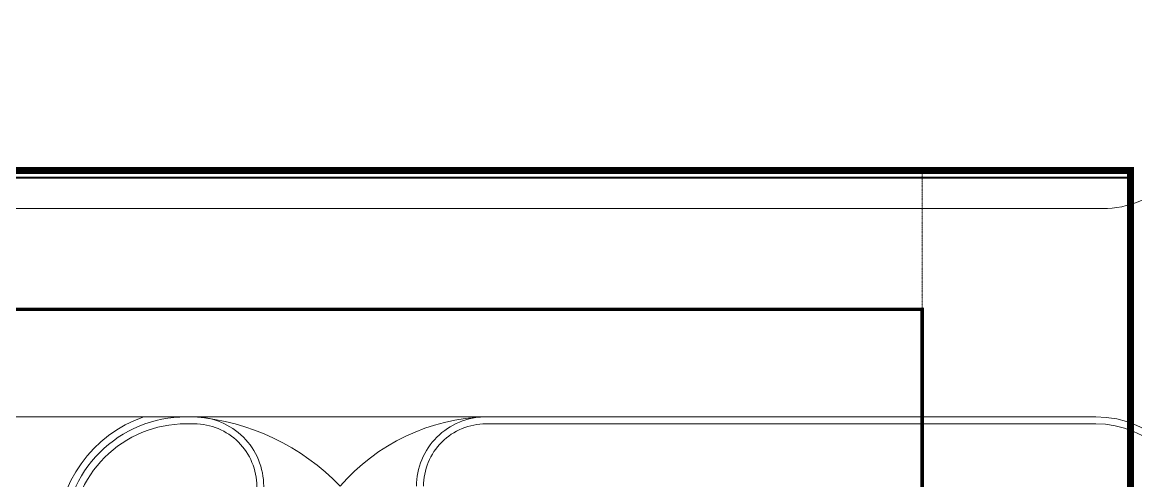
# Model space of a CAD drawing. Header units: millimetres. Extents: x 379264 to 1158416, y -283062 to 356890.
# Drawn here: x 1020072 to 1020713, y -4302 to -4037 of the extents above; entities that cross this region are included whole.
import ezdxf

# ---------------------------------------------------------------- set-up
doc = ezdxf.new("R2010")
doc.units = ezdxf.units.MM
for name, pattern in [('keyplan TANG 1$0$MB_Luoi truc$1$HTT Center', [13, 10, -1, 1, -1]), ('keyplan TANG 1$0$Ranh dat$0$HTT Divide', [18, 10, -2, 1, -2, 1, -2]), ('keyplan TANG 1$0$Ranh dat$0$HTT Hidden 21', [3, 2, -1])]:
    doc.linetypes.add(name, pattern=pattern)
doc.layers.add('BLOCK C - CHI TIET THANG 9$0$DnW', color=20, linetype='Continuous')
for name, color, linetype, lineweight in [('keyplan TANG 1$0$Hatch vat lieu', 250, 'Continuous', 5), ('keyplan TANG 1$0$MB_Luoi truc$1$Luoi Truc', 250, 'keyplan TANG 1$0$MB_Luoi truc$1$HTT Center', 9), ('keyplan TANG 1$0$Net cat Tuong', 250, 'Continuous', 40), ('keyplan TANG 1$0$Net Thay khac', 250, 'Continuous', 15), ('keyplan TANG 1$0$Net thay Tuong', 250, 'Continuous', 20), ('keyplan TANG 1$0$Ramp doc', 250, 'Continuous', 5), ('keyplan TANG 1$0$Ranh dat$0$CGXD', 250, 'keyplan TANG 1$0$Ranh dat$0$HTT Hidden 21', 40), ('keyplan TANG 1$0$Ranh dat$0$Ranh dat', 250, 'keyplan TANG 1$0$Ranh dat$0$HTT Divide', 40)]:
    doc.layers.add(name, color=color, linetype=linetype, lineweight=lineweight)

# ---------------------------------------------------------------- blocks, each defined once
blk = doc.blocks.new('keyplan TANG 1')
at = {"layer": 'keyplan TANG 1$0$Hatch vat lieu'}
for points in [[(109349.8, -14000), (109349.6, 42637.1, 0.1989118), (107650.8, 46738.3), (103168.9, 51220.3, -0.1988939), (101352.9, 55603.9), (101352, 67603.4, -0.1989309), (103167.9, 71987.9), (107650.6, 76470.7, 0.1989131), (109349.4, 80571.9), (109349.1, 153900, 0.4142122), (106549.1, 156700), (88996.8, 156700, 0.4142136), (87196.8, 154900, 0.4142136)], [(82396.8, 153100), (82396.8, 154900, 0.4142136), (80596.8, 156700), (80351.5, 156700, 0.4142136), (77051.5, 153400, 0.4142136)]]:
    blk.add_lwpolyline(points, format="xyb", dxfattribs=at)
at = {"layer": 'keyplan TANG 1$0$MB_Luoi truc$1$Luoi Truc'}
blk.add_line((101550, -12000), (101550, 163996.8), dxfattribs=at)
at = {"layer": 'keyplan TANG 1$0$Net cat Tuong'}
for p, q in [((-12366.9, 83068.5), (-12354.3, 163998.2)), ((-12354.3, 163998.2), (107549, 163991.8)), ((107549, 163991.8), (107549, 163891.8)), ((107549, 163791.8), (107549, 163891.8)), ((-12166.9, 83068.5), (-12154.3, 163798.2)), ((-12154.3, 163798.2), (107549, 163791.8)), ((-12366.9, 83068.5), (-12266.9, 83068.5)), ((-12166.9, 83068.5), (-12266.9, 83068.5))]:
    blk.add_line(p, q, dxfattribs=at)
at = {"layer": 'keyplan TANG 1$0$Net Thay khac'}
blk.add_line((80596.8, 156900), (88996.8, 156900), dxfattribs=at)
for points in [[(109549, 168266.7), (109549, 165700, -0.4142149), (106749, 162900), (-4407, 162900)], [(109549.8, -14000), (109549.6, 42637.1, 0.1989118), (107792.2, 46879.8), (103310.3, 51361.7, -0.1988939), (101552.9, 55603.9), (101552, 67603.5, -0.1989309), (103309.3, 71846.5), (107792.1, 76329.3, 0.1989131), (109549.4, 80571.9), (109549.1, 153900, 0.4142122), (106549.1, 156900), (88996.8, 156900, 0.4142136), (86996.8, 154900)], [(82596.8, 153100), (82596.8, 154900, 0.4142136), (80596.8, 156900), (80351.5, 156900, 0.4142136), (76851.5, 153400)]]:
    blk.add_lwpolyline(points, format="xyb", dxfattribs=at)
at = {"layer": 'keyplan TANG 1$0$Net thay Tuong'}
blk.add_lwpolyline([(107552.7, 163996.8), (107552.7, 162900)], dxfattribs=at)
at = {"layer": 'keyplan TANG 1$0$Ramp doc'}
blk.add_lwpolyline([(59250, 156900), (80350, 156900)], dxfattribs=at)
for points in [[(79150, 156900), (73850, 156900), (73850, 146100), (76650, 146100), (76650, 153400, -0.3204651), (79150, 156900, 6)], [(80596.8, 156900, -0.1845243), (84796.8, 154900, -0.2106283), (88996.8, 156900)]]:
    blk.add_lwpolyline(points, format="xyb", dxfattribs=at)
blk.add_arc((80350, 153400), 3700, 108.92464, 180, dxfattribs=at)
at = {"layer": 'keyplan TANG 1$0$Ranh dat$0$CGXD', "ltscale": 0.1, "const_width": 100}
blk.add_lwpolyline([(-120672.6, -2000), (101550, -2000), (101552.6, 159996.8), (-8354.5, 159998.1), (-8358.6, 83058.7)], dxfattribs=at)
at = {"layer": 'keyplan TANG 1$0$Ranh dat$0$Ranh dat', "ltscale": 0.1, "const_width": 200}
blk.add_lwpolyline([(107552.7, 163996.8), (107549.8, -12000), (-120672.6, -12000), (-121036.9, 70001.2), (-12359.3, 69993.1), (-12354.3, 163998.2), (107552.7, 163996.8)], close=True, dxfattribs=at)

msp = doc.modelspace()

# ---------------------------------------------------------------- block references
at = {"layer": 'BLOCK C - CHI TIET THANG 9$0$DnW', "xscale": 0.02, "yscale": 0.02, "zscale": 0.02}
msp.add_blockref('keyplan TANG 1', (1018559.23, -7402.72), dxfattribs=at)

doc.saveas('drawing.dxf')
